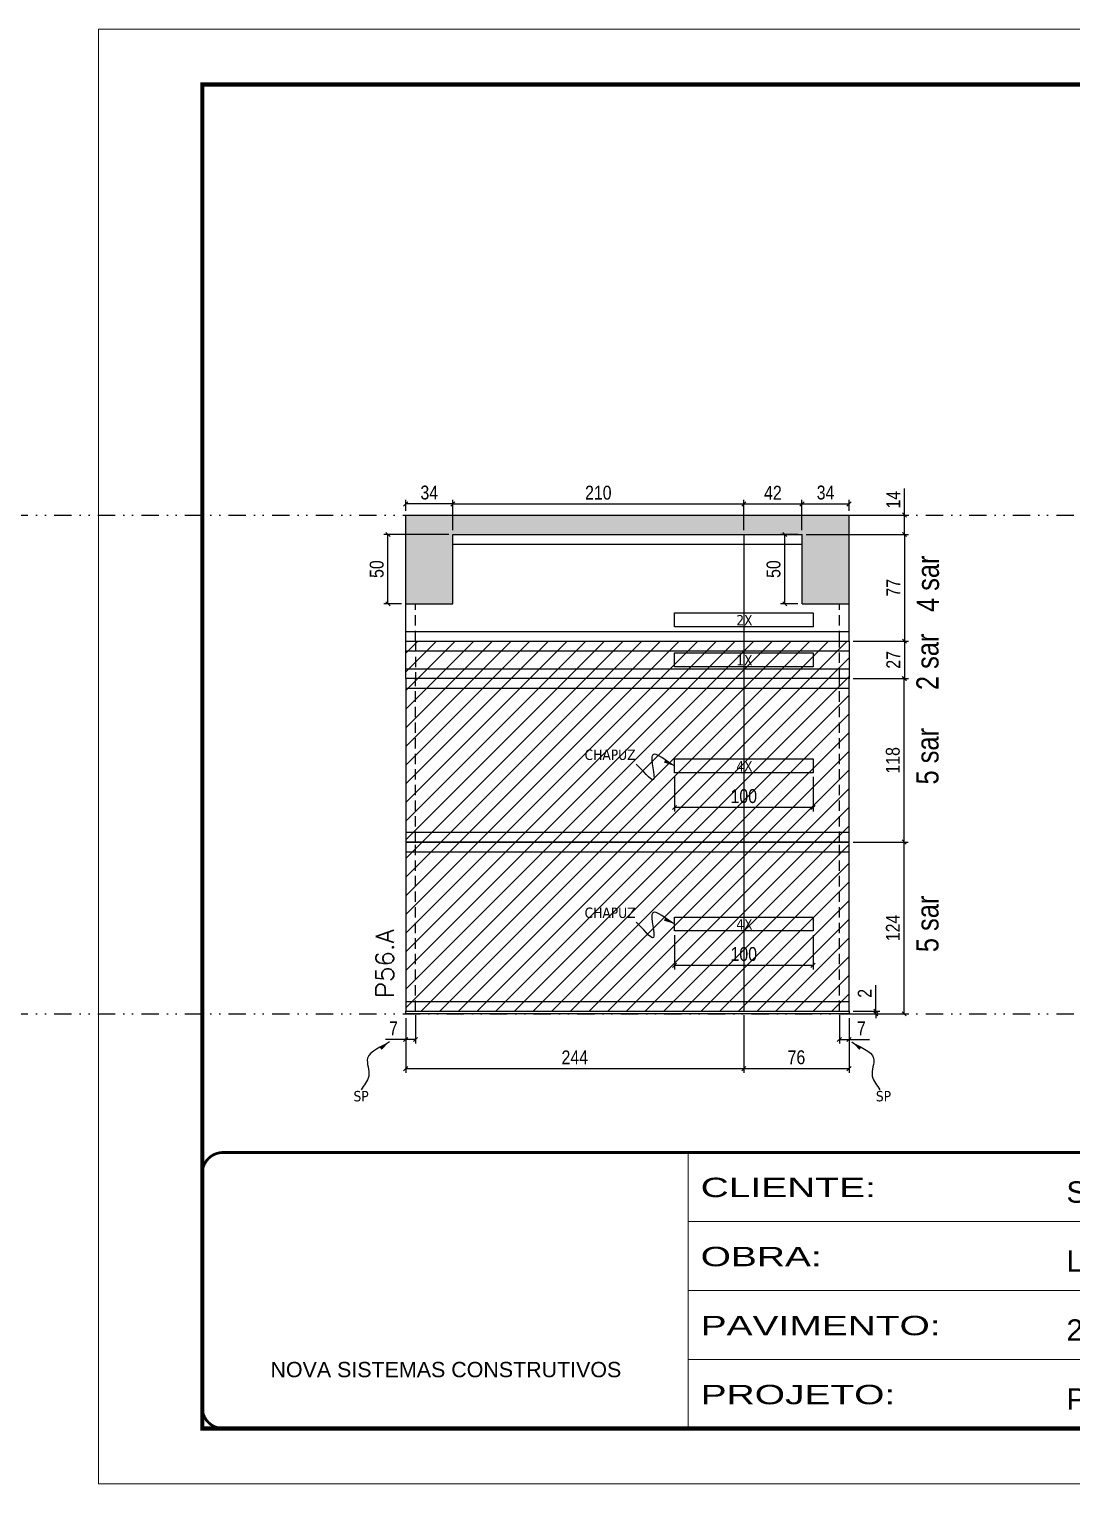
# Model space of a CAD drawing. Extents: x 13513 to 27878, y -21631 to 6985.
# Drawn here: x 17547 to 18300, y 4786 to 5836 of the extents above; entities that cross this region are included whole.
import ezdxf

# ---------------------------------------------------------------- set-up
doc = ezdxf.new("R2010")
doc.units = 0
for name, pattern in [('CONTINUO', [0]), ('DASHED', [0.75, 0.5, -0.25]), ('DIVIDE2', [0.625, 0.25, -0.125, 0, -0.125, 0, -0.125]), ('HIDDEN', [0.375, 0.25, -0.125])]:
    doc.linetypes.add(name, pattern=pattern)
for name, color, linetype in [('COTA', 241, 'Continuous'), ('NOMENCLATURA', 7, 'Continuous'), ('Nível', 160, 'Continuous'), ('Painéis', 200, 'Continuous'), ('Romaneio', 10, 'Continuous'), ('SARR_2.2x10', 60, 'Continuous'), ('SARR_2.2x7', 40, 'Continuous'), ('Sarrafo de Pressão', 42, 'HIDDEN'), ('texto', 7, 'Continuous')]:
    doc.layers.add(name, color=color, linetype=linetype)
for name, color, linetype, lineweight in [('Folhas', 255, 'Continuous', 9), ('Hachura', 251, 'Continuous', 9), ('SARRAFO DE PRESSAO', 251, 'DASHED', 9), ('Texto Seção', 7, 'Continuous', 15)]:
    doc.layers.add(name, color=color, linetype=linetype, lineweight=lineweight)
doc.styles.add('ARIAL', font='arial.ttf')
doc.styles.add('ARIAL_NARROW', font='ARIALN.TTF', dxfattribs={"height": 0.2})
doc.styles.add('COTA TECNICA', font='techl___.ttf', dxfattribs={"height": 10})
doc.styles.add('COTA TECNICA-50', font='techl___.ttf', dxfattribs={"height": 10})
doc.styles.add('REGUA-120', font='ROMANS.shx', dxfattribs={"height": 15})
doc.styles.get("Standard").update_dxf_attribs({"font": 'arial.ttf'})
doc.styles.add('Tecnologia', font='')
doc.styles.get('Tecnologia').set_extended_font_data('Forgotten Futurist')
doc.dimstyles.new('COTA PAINEL-50', dxfattribs={"dimtxt": 10, "dimasz": 3, "dimexe": 3, "dimexo": 3, "dimgap": 3, "dimtad": 1, "dimdec": 1, "dimzin": 12, "dimdsep": 46, "dimtxsty": 'COTA TECNICA-50', "dimblk1": 'OBLIQUE', "dimblk2": 'OBLIQUE', "dimsah": 1, "dimcen": 0.9, "dimclrd": 4, "dimclre": 4, "dimclrt": 240, "dimadec": 1, "dimazin": 3, "dimtfac": 1, "dimtdec": 1, "dimtmove": 0, "dimatfit": 3, "dimfxl": 1, "dimtolj": 1, "dimtzin": 12, "dimarcsym": 0})
doc.dimstyles.new('PAINEL', dxfattribs={"dimtxt": 10, "dimasz": 3, "dimexe": 3, "dimexo": 3, "dimgap": 3, "dimtad": 1, "dimdec": 1, "dimzin": 12, "dimdsep": 46, "dimtxsty": 'COTA TECNICA', "dimblk1": 'OBLIQUE', "dimblk2": 'OBLIQUE', "dimsah": 1, "dimcen": 0.9, "dimclrd": 4, "dimclre": 4, "dimclrt": 240, "dimadec": 1, "dimazin": 3, "dimtfac": 1, "dimtdec": 1, "dimtmove": 0, "dimatfit": 3, "dimfxl": 1, "dimtolj": 1, "dimtzin": 12, "dimarcsym": 0})
doc.dimstyles.get("Standard").update_dxf_attribs({"dimtxt": 0.18, "dimasz": 0.18, "dimexe": 0.18, "dimexo": 0.0625, "dimgap": 0.09, "dimtad": 0, "dimtih": 1, "dimtoh": 1, "dimdec": 4, "dimzin": 0, "dimdsep": 46, "dimtxsty": 'Standard', "dimcen": 0.09, "dimadec": 0, "dimazin": 0, "dimtfac": 1, "dimtdec": 4, "dimtofl": 0, "dimtmove": 0, "dimatfit": 3, "dimfxl": 1, "dimtolj": 1, "dimtzin": 0, "dimarcsym": 0})

# ---------------------------------------------------------------- blocks, each defined once
blk = doc.blocks.new('9999999999')
at = {"color": 30, "linetype": 'CONTINUO'}
for p, q in [((98564.6, 34230.2), (98564.6, 34429.4)), ((98564.6, 34379.6), (99584, 34379.6)), ((98564.6, 34329.8), (99488, 34329.8)), ((99584, 34329.8), (99488, 34329.8)), ((99488, 34329.8), (99488, 34230.2)), ((98564.6, 34280), (99488, 34280))]:
    blk.add_line(p, q, dxfattribs=at)
at = {"color": 30, "linetype": 'CONTINUO', "const_width": 2}
blk.add_lwpolyline([(99584, 34230.2), (99584, 34414.4, 0.414214), (99569, 34429.4), (98229, 34429.4, 0.414214), (98214, 34414.4), (98214, 34245.2, 0.414214), (98229, 34230.2), (99584, 34230.2)], format="xyb", dxfattribs=at)
at = {"layer": 'Folhas'}
blk.add_lwpolyline([(98139, 34190.2), (99624, 34190.2), (99624, 35240.2), (98139, 35240.2)], close=True, dxfattribs=at)
at = {"layer": 'Folhas', "color": 30, "const_width": 3}
blk.add_lwpolyline([(98214, 34230.2), (99584, 34230.2), (99584, 35200.2), (98214, 35200.2)], close=True, dxfattribs=at)
at = {"color": 7, "linetype": 'Continuous', "ltscale": 5, "style": 'ARIAL'}
for s, height, p in [('SKR', 15.48, (98837.7, 34393.1)), ('LEAF LOEFGREN', 15.483, (98837.7, 34343.3)), ('2° SUBSOLO INFERIOR', 15.483, (98837.7, 34293.5)), ('NOVA SISTEMAS CONSTRUTIVOS', 11.059, (98263.2, 34267.2)), ('PILARES', 15.48, (98837.7, 34243.7))]:
    blk.add_text(s, height=height, dxfattribs=at).set_placement(p)
at = {"layer": 'Folhas', "color": 7, "style": 'Tecnologia', "width": 1.5}
for s, p in [('CLIENTE:', (98573.7, 34397.2)), ('OBRA:', (98573.7, 34347.3)), ('PAVIMENTO:', (98573.7, 34297.5)), ('PROJETO:', (98573.7, 34247.7))]:
    blk.add_text(s, height=14, dxfattribs=at).set_placement(p)
blk = doc.blocks.new('_Oblique')
at = {"color": 0, "linetype": 'ByBlock', "lineweight": -2}
blk.add_line((-0.5, -0.5), (0.5, 0.5), dxfattribs=at)
blk = doc.blocks.new('*D59')
at = {"layer": 'COTA', "color": 4, "lineweight": -2, "transparency": 16777216}
for p, q in [((17825.8, 5124.4), (17825.8, 5103.9)), ((17818.8, 5122.4), (17818.8, 5103.9)), ((17818.8, 5106.9), (17804.1, 5106.9)), ((17825.8, 5106.9), (17818.8, 5106.9))]:
    blk.add_line(p, q, dxfattribs=at)
at = {"layer": 'Defpoints', "color": 0, "transparency": 16777216}
for p in [(17818.8, 5125.4), (17825.8, 5127.4), (17818.8, 5106.9)]:
    blk.add_point(p, dxfattribs=at)
at = {"layer": 'COTA', "color": 4, "lineweight": -2, "transparency": 16777216, "xscale": 3, "yscale": 3, "zscale": 3, "rotation": 180}
blk.add_blockref('_Oblique', (17818.8, 5106.9), dxfattribs=at)
at = {"layer": 'COTA', "color": 4, "lineweight": -2, "transparency": 16777216, "xscale": 3, "yscale": 3, "zscale": 3}
blk.add_blockref('_Oblique', (17825.8, 5106.9), dxfattribs=at)
at = {"layer": 'COTA', "color": 240, "transparency": 16777216, "insert": (17810, 5115), "char_height": 10, "attachment_point": 5, "style": 'COTA TECNICA-50'}
blk.add_mtext('\\A1;7', dxfattribs=at)
blk = doc.blocks.new('*D60')
at = {"layer": 'COTA', "color": 4, "lineweight": -2, "transparency": 16777216}
for p, q in [((18131.8, 5124.4), (18131.8, 5103.9)), ((18138.8, 5122.4), (18138.8, 5103.9)), ((18131.8, 5106.9), (18138.8, 5106.9)), ((18138.8, 5106.9), (18153.6, 5106.9))]:
    blk.add_line(p, q, dxfattribs=at)
at = {"layer": 'Defpoints', "color": 0, "transparency": 16777216}
for p in [(18131.8, 5127.4), (18138.8, 5125.4), (18138.8, 5106.9)]:
    blk.add_point(p, dxfattribs=at)
at = {"layer": 'COTA', "color": 4, "lineweight": -2, "transparency": 16777216, "xscale": 3, "yscale": 3, "zscale": 3, "rotation": 180}
blk.add_blockref('_Oblique', (18131.8, 5106.9), dxfattribs=at)
at = {"layer": 'COTA', "color": 4, "lineweight": -2, "transparency": 16777216, "xscale": 3, "yscale": 3, "zscale": 3}
blk.add_blockref('_Oblique', (18138.8, 5106.9), dxfattribs=at)
at = {"layer": 'COTA', "color": 240, "transparency": 16777216, "insert": (18147.7, 5115), "char_height": 10, "attachment_point": 5, "style": 'COTA TECNICA-50'}
blk.add_mtext('\\A1;7', dxfattribs=at)
blk = doc.blocks.new('*D61')
at = {"layer": 'Defpoints', "color": 0, "linetype": 'ByBlock', "transparency": 16777216}
for p in [(18138.8, 5249.4), (18178.5, 5249.4), (18138.8, 5125.4)]:
    blk.add_point(p, dxfattribs=at)
at = {"layer": 'Romaneio', "color": 4, "linetype": 'ByBlock', "lineweight": -2, "transparency": 16777216}
for p, q in [((18141.8, 5249.4), (18181.5, 5249.4)), ((18178.5, 5125.4), (18178.5, 5249.4)), ((18141.8, 5125.4), (18181.5, 5125.4))]:
    blk.add_line(p, q, dxfattribs=at)
at = {"layer": 'Romaneio', "color": 4, "linetype": 'ByBlock', "lineweight": -2, "transparency": 16777216, "xscale": 3, "yscale": 3, "zscale": 3}
for p, rotation in [((18178.5, 5249.4), 90), ((18178.5, 5125.4), 270)]:
    blk.add_blockref('_Oblique', p, dxfattribs=dict(at, rotation=rotation))
at = {"layer": 'Romaneio', "color": 240, "linetype": 'ByBlock', "transparency": 16777216, "insert": (18170.4, 5187.4), "char_height": 10, "attachment_point": 5, "rotation": 90, "style": 'COTA TECNICA'}
blk.add_mtext('\\A1;124', dxfattribs=at)
blk = doc.blocks.new('*D62')
at = {"layer": 'Defpoints', "color": 0, "linetype": 'ByBlock', "transparency": 16777216}
for p in [(18138.8, 5249.4), (18178.5, 5249.4), (18138.8, 5125.4)]:
    blk.add_point(p, dxfattribs=at)
at = {"layer": 'Romaneio', "color": 4, "linetype": 'ByBlock', "lineweight": -2, "transparency": 16777216}
for p, q in [((18141.8, 5249.4), (18181.5, 5249.4)), ((18178.5, 5125.4), (18178.5, 5249.4)), ((18141.8, 5125.4), (18181.5, 5125.4))]:
    blk.add_line(p, q, dxfattribs=at)
at = {"layer": 'Romaneio', "color": 4, "linetype": 'ByBlock', "lineweight": -2, "transparency": 16777216, "xscale": 3, "yscale": 3, "zscale": 3}
for p, rotation in [((18178.5, 5249.4), 90), ((18178.5, 5125.4), 270)]:
    blk.add_blockref('_Oblique', p, dxfattribs=dict(at, rotation=rotation))
at = {"layer": 'Romaneio', "color": 240, "linetype": 'ByBlock', "transparency": 16777216, "insert": (18170.4, 5187.4), "char_height": 10, "attachment_point": 5, "rotation": 90, "style": 'COTA TECNICA'}
blk.add_mtext('\\A1;124', dxfattribs=at)
blk = doc.blocks.new('*D63')
at = {"layer": 'COTA', "color": 4, "lineweight": -2, "transparency": 16777216}
for p, q in [((18141.8, 5367.4), (18181.5, 5367.4)), ((18178.5, 5249.4), (18178.5, 5367.4)), ((18141.8, 5249.4), (18181.5, 5249.4))]:
    blk.add_line(p, q, dxfattribs=at)
at = {"layer": 'Defpoints', "color": 0, "transparency": 16777216}
for p in [(18138.8, 5367.4), (18178.5, 5367.4), (18138.8, 5249.4)]:
    blk.add_point(p, dxfattribs=at)
at = {"layer": 'COTA', "color": 4, "lineweight": -2, "transparency": 16777216, "xscale": 3, "yscale": 3, "zscale": 3}
for p, rotation in [((18178.5, 5367.4), 90), ((18178.5, 5249.4), 270)]:
    blk.add_blockref('_Oblique', p, dxfattribs=dict(at, rotation=rotation))
at = {"layer": 'COTA', "color": 240, "transparency": 16777216, "insert": (18170.4, 5308.4), "char_height": 10, "attachment_point": 5, "rotation": 90, "style": 'COTA TECNICA-50'}
blk.add_mtext('\\A1;118', dxfattribs=at)
blk = doc.blocks.new('*D64')
at = {"layer": 'COTA', "color": 4, "lineweight": -2, "transparency": 16777216}
for p, q in [((18158.1, 5127.4), (18158.1, 5146.2)), ((18141.8, 5127.4), (18161.1, 5127.4)), ((18141.8, 5125.4), (18161.1, 5125.4)), ((18158.1, 5125.4), (18158.1, 5127.4)), ((18158.1, 5125.4), (18158.1, 5122.4))]:
    blk.add_line(p, q, dxfattribs=at)
at = {"layer": 'Defpoints', "color": 0, "transparency": 16777216}
for p in [(18138.8, 5127.4), (18138.8, 5125.4), (18158.1, 5125.4)]:
    blk.add_point(p, dxfattribs=at)
at = {"layer": 'COTA', "color": 4, "lineweight": -2, "transparency": 16777216, "xscale": 3, "yscale": 3, "zscale": 3}
for p, rotation in [((18158.1, 5127.4), 270), ((18158.1, 5125.4), 90)]:
    blk.add_blockref('_Oblique', p, dxfattribs=dict(at, rotation=rotation))
at = {"layer": 'COTA', "color": 240, "transparency": 16777216, "insert": (18150.1, 5140.2), "char_height": 10, "attachment_point": 5, "rotation": 90, "style": 'COTA TECNICA-50'}
blk.add_mtext('\\A1;2', dxfattribs=at)
blk = doc.blocks.new('*D65')
at = {"layer": 'COTA', "color": 4, "lineweight": -2, "transparency": 16777216}
for p, q in [((18062.8, 5124.4), (18062.8, 5082.9)), ((17818.8, 5122.4), (17818.8, 5082.9)), ((17818.8, 5085.9), (18062.8, 5085.9))]:
    blk.add_line(p, q, dxfattribs=at)
at = {"layer": 'Defpoints', "color": 0, "transparency": 16777216}
for p in [(17818.8, 5125.4), (18062.8, 5127.4), (18062.8, 5085.9)]:
    blk.add_point(p, dxfattribs=at)
at = {"layer": 'COTA', "color": 4, "lineweight": -2, "transparency": 16777216, "xscale": 3, "yscale": 3, "zscale": 3, "rotation": 180}
blk.add_blockref('_Oblique', (17818.8, 5085.9), dxfattribs=at)
at = {"layer": 'COTA', "color": 4, "lineweight": -2, "transparency": 16777216, "xscale": 3, "yscale": 3, "zscale": 3}
blk.add_blockref('_Oblique', (18062.8, 5085.9), dxfattribs=at)
at = {"layer": 'COTA', "color": 240, "transparency": 16777216, "insert": (17940.8, 5094), "char_height": 10, "attachment_point": 5, "style": 'COTA TECNICA-50'}
blk.add_mtext('\\A1;244', dxfattribs=at)
blk = doc.blocks.new('*D66')
at = {"layer": 'COTA', "color": 4, "lineweight": -2, "transparency": 16777216}
for p, q in [((18062.8, 5124.4), (18062.8, 5082.9)), ((18138.8, 5122.4), (18138.8, 5082.9)), ((18062.8, 5085.9), (18138.8, 5085.9))]:
    blk.add_line(p, q, dxfattribs=at)
at = {"layer": 'Defpoints', "color": 0, "transparency": 16777216}
for p in [(18062.8, 5127.4), (18138.8, 5125.4), (18138.8, 5085.9)]:
    blk.add_point(p, dxfattribs=at)
at = {"layer": 'COTA', "color": 4, "lineweight": -2, "transparency": 16777216, "xscale": 3, "yscale": 3, "zscale": 3, "rotation": 180}
blk.add_blockref('_Oblique', (18062.8, 5085.9), dxfattribs=at)
at = {"layer": 'COTA', "color": 4, "lineweight": -2, "transparency": 16777216, "xscale": 3, "yscale": 3, "zscale": 3}
blk.add_blockref('_Oblique', (18138.8, 5085.9), dxfattribs=at)
at = {"layer": 'COTA', "color": 240, "transparency": 16777216, "insert": (18100.8, 5094), "char_height": 10, "attachment_point": 5, "style": 'COTA TECNICA-50'}
blk.add_mtext('\\A1;76', dxfattribs=at)
blk = doc.blocks.new('*D67')
at = {"layer": 'COTA', "color": 4, "linetype": 'ByBlock', "lineweight": -2, "transparency": 16777216}
for p, q in [((18012.8, 5182.3), (18012.8, 5157.4)), ((18112.8, 5182.3), (18112.8, 5157.4)), ((18112.8, 5160.4), (18012.8, 5160.4))]:
    blk.add_line(p, q, dxfattribs=at)
at = {"layer": 'Defpoints', "color": 0, "linetype": 'ByBlock', "transparency": 16777216}
for p in [(18012.8, 5185.3), (18112.8, 5185.3), (18012.8, 5160.4)]:
    blk.add_point(p, dxfattribs=at)
at = {"layer": 'COTA', "color": 4, "linetype": 'ByBlock', "lineweight": -2, "transparency": 16777216, "xscale": 3, "yscale": 3, "zscale": 3, "rotation": 180}
blk.add_blockref('_Oblique', (18012.8, 5160.4), dxfattribs=at)
at = {"layer": 'COTA', "color": 4, "linetype": 'ByBlock', "lineweight": -2, "transparency": 16777216, "xscale": 3, "yscale": 3, "zscale": 3}
blk.add_blockref('_Oblique', (18112.8, 5160.4), dxfattribs=at)
at = {"layer": 'COTA', "color": 240, "linetype": 'ByBlock', "transparency": 16777216, "insert": (18062.8, 5168.5), "char_height": 10, "attachment_point": 5, "style": 'COTA TECNICA'}
blk.add_mtext('\\A1;100', dxfattribs=at)
blk = doc.blocks.new('*D68')
at = {"layer": 'COTA', "color": 4, "linetype": 'ByBlock', "lineweight": -2, "transparency": 16777216}
for p, q in [((18012.8, 5296.4), (18012.8, 5271.4)), ((18112.8, 5296.4), (18112.8, 5271.4)), ((18112.8, 5274.4), (18012.8, 5274.4))]:
    blk.add_line(p, q, dxfattribs=at)
at = {"layer": 'Defpoints', "color": 0, "linetype": 'ByBlock', "transparency": 16777216}
for p in [(18012.8, 5299.4), (18112.8, 5299.4), (18012.8, 5274.4)]:
    blk.add_point(p, dxfattribs=at)
at = {"layer": 'COTA', "color": 4, "linetype": 'ByBlock', "lineweight": -2, "transparency": 16777216, "xscale": 3, "yscale": 3, "zscale": 3, "rotation": 180}
blk.add_blockref('_Oblique', (18012.8, 5274.4), dxfattribs=at)
at = {"layer": 'COTA', "color": 4, "linetype": 'ByBlock', "lineweight": -2, "transparency": 16777216, "xscale": 3, "yscale": 3, "zscale": 3}
blk.add_blockref('_Oblique', (18112.8, 5274.4), dxfattribs=at)
at = {"layer": 'COTA', "color": 240, "linetype": 'ByBlock', "transparency": 16777216, "insert": (18062.8, 5282.5), "char_height": 10, "attachment_point": 5, "style": 'COTA TECNICA'}
blk.add_mtext('\\A1;100', dxfattribs=at)
blk = doc.blocks.new('*D69')
at = {"layer": 'COTA', "color": 4, "lineweight": -2, "transparency": 16777216}
for p, q in [((18141.8, 5394.4), (18181.8, 5394.4)), ((18178.8, 5394.4), (18178.8, 5367.4)), ((18141.8, 5367.4), (18181.8, 5367.4))]:
    blk.add_line(p, q, dxfattribs=at)
at = {"layer": 'Defpoints', "color": 0, "transparency": 16777216}
for p in [(18138.8, 5394.4), (18138.8, 5367.4), (18178.8, 5367.4)]:
    blk.add_point(p, dxfattribs=at)
at = {"layer": 'COTA', "color": 4, "lineweight": -2, "transparency": 16777216, "xscale": 3, "yscale": 3, "zscale": 3}
for p, rotation in [((18178.8, 5394.4), 90), ((18178.8, 5367.4), 270)]:
    blk.add_blockref('_Oblique', p, dxfattribs=dict(at, rotation=rotation))
at = {"layer": 'COTA', "color": 240, "transparency": 16777216, "insert": (18170.7, 5380.9), "char_height": 10, "attachment_point": 5, "rotation": 90, "style": 'COTA TECNICA'}
blk.add_mtext('\\A1;27', dxfattribs=at)
blk = doc.blocks.new('*D1029')
at = {"layer": 'COTA', "color": 4, "lineweight": -2, "transparency": 16777216}
for p, q in [((18107.8, 5471.4), (18181.8, 5471.4)), ((18178.8, 5471.4), (18178.8, 5394.4)), ((18141.8, 5394.4), (18181.8, 5394.4))]:
    blk.add_line(p, q, dxfattribs=at)
at = {"layer": 'Defpoints', "color": 0, "transparency": 16777216}
for p in [(18104.8, 5471.4), (18138.8, 5394.4), (18178.8, 5394.4)]:
    blk.add_point(p, dxfattribs=at)
at = {"layer": 'COTA', "color": 4, "lineweight": -2, "transparency": 16777216, "xscale": 3, "yscale": 3, "zscale": 3}
for p, rotation in [((18178.8, 5471.4), 90), ((18178.8, 5394.4), 270)]:
    blk.add_blockref('_Oblique', p, dxfattribs=dict(at, rotation=rotation))
at = {"layer": 'COTA', "color": 240, "transparency": 16777216, "insert": (18170.7, 5432.9), "char_height": 10, "attachment_point": 5, "rotation": 90, "style": 'COTA TECNICA'}
blk.add_mtext('\\A1;77', dxfattribs=at)
blk = doc.blocks.new('*D1030')
at = {"layer": 'COTA', "color": 4, "lineweight": -2, "transparency": 16777216}
for p, q in [((18178.8, 5485.4), (18178.8, 5504.6)), ((18141.8, 5485.4), (18181.8, 5485.4)), ((18178.8, 5471.4), (18178.8, 5485.4)), ((18107.8, 5471.4), (18181.8, 5471.4))]:
    blk.add_line(p, q, dxfattribs=at)
at = {"layer": 'Defpoints', "color": 0, "transparency": 16777216}
for p in [(18138.8, 5485.4), (18178.8, 5485.4), (18104.8, 5471.4)]:
    blk.add_point(p, dxfattribs=at)
at = {"layer": 'COTA', "color": 4, "lineweight": -2, "transparency": 16777216, "xscale": 3, "yscale": 3, "zscale": 3}
for p, rotation in [((18178.8, 5485.4), 90), ((18178.8, 5471.4), 270)]:
    blk.add_blockref('_Oblique', p, dxfattribs=dict(at, rotation=rotation))
at = {"layer": 'COTA', "color": 240, "transparency": 16777216, "insert": (18170.7, 5496.5), "char_height": 10, "attachment_point": 5, "rotation": 90, "style": 'COTA TECNICA'}
blk.add_mtext('\\A1;14', dxfattribs=at)
blk = doc.blocks.new('*D1031')
at = {"layer": 'COTA', "color": 4, "lineweight": -2, "transparency": 16777216}
for p, q in [((17818.8, 5488.4), (17818.8, 5496.4)), ((17852.8, 5493.4), (17818.8, 5493.4)), ((17852.8, 5474.4), (17852.8, 5496.4))]:
    blk.add_line(p, q, dxfattribs=at)
at = {"layer": 'Defpoints', "color": 0, "transparency": 16777216}
for p in [(17818.8, 5493.4), (17818.8, 5485.4), (17852.8, 5471.4)]:
    blk.add_point(p, dxfattribs=at)
at = {"layer": 'COTA', "color": 4, "lineweight": -2, "transparency": 16777216, "xscale": 3, "yscale": 3, "zscale": 3, "rotation": 180}
blk.add_blockref('_Oblique', (17818.8, 5493.4), dxfattribs=at)
at = {"layer": 'COTA', "color": 4, "lineweight": -2, "transparency": 16777216, "xscale": 3, "yscale": 3, "zscale": 3}
blk.add_blockref('_Oblique', (17852.8, 5493.4), dxfattribs=at)
at = {"layer": 'COTA', "color": 240, "transparency": 16777216, "insert": (17835.8, 5501.6), "char_height": 10, "attachment_point": 5, "style": 'COTA TECNICA'}
blk.add_mtext('\\A1;34', dxfattribs=at)
blk = doc.blocks.new('*D1032')
at = {"layer": 'COTA', "color": 4, "lineweight": -2, "transparency": 16777216}
for p, q in [((17852.8, 5474.4), (17852.8, 5496.4)), ((17852.8, 5493.4), (18062.8, 5493.4)), ((18062.8, 5474.4), (18062.8, 5496.4))]:
    blk.add_line(p, q, dxfattribs=at)
at = {"layer": 'Defpoints', "color": 0, "transparency": 16777216}
for p in [(18062.8, 5493.4), (17852.8, 5471.4), (18062.8, 5471.4)]:
    blk.add_point(p, dxfattribs=at)
at = {"layer": 'COTA', "color": 4, "lineweight": -2, "transparency": 16777216, "xscale": 3, "yscale": 3, "zscale": 3, "rotation": 180}
blk.add_blockref('_Oblique', (17852.8, 5493.4), dxfattribs=at)
at = {"layer": 'COTA', "color": 4, "lineweight": -2, "transparency": 16777216, "xscale": 3, "yscale": 3, "zscale": 3}
blk.add_blockref('_Oblique', (18062.8, 5493.4), dxfattribs=at)
at = {"layer": 'COTA', "color": 240, "transparency": 16777216, "insert": (17957.8, 5501.5), "char_height": 10, "attachment_point": 5, "style": 'COTA TECNICA'}
blk.add_mtext('\\A1;210', dxfattribs=at)
blk = doc.blocks.new('*D1033')
at = {"layer": 'COTA', "color": 4, "lineweight": -2, "transparency": 16777216}
for p, q in [((18062.8, 5474.4), (18062.8, 5496.4)), ((18062.8, 5493.4), (18104.8, 5493.4)), ((18104.8, 5474.4), (18104.8, 5496.4))]:
    blk.add_line(p, q, dxfattribs=at)
at = {"layer": 'Defpoints', "color": 0, "transparency": 16777216}
for p in [(18104.8, 5493.4), (18062.8, 5471.4), (18104.8, 5471.4)]:
    blk.add_point(p, dxfattribs=at)
at = {"layer": 'COTA', "color": 4, "lineweight": -2, "transparency": 16777216, "xscale": 3, "yscale": 3, "zscale": 3, "rotation": 180}
blk.add_blockref('_Oblique', (18062.8, 5493.4), dxfattribs=at)
at = {"layer": 'COTA', "color": 4, "lineweight": -2, "transparency": 16777216, "xscale": 3, "yscale": 3, "zscale": 3}
blk.add_blockref('_Oblique', (18104.8, 5493.4), dxfattribs=at)
at = {"layer": 'COTA', "color": 240, "transparency": 16777216, "insert": (18083.8, 5501.5), "char_height": 10, "attachment_point": 5, "style": 'COTA TECNICA'}
blk.add_mtext('\\A1;42', dxfattribs=at)
blk = doc.blocks.new('*D1034')
at = {"layer": 'COTA', "color": 4, "lineweight": -2, "transparency": 16777216}
for p, q in [((18104.8, 5474.4), (18104.8, 5496.4)), ((18104.8, 5493.4), (18138.8, 5493.4)), ((18138.8, 5488.4), (18138.8, 5496.4))]:
    blk.add_line(p, q, dxfattribs=at)
at = {"layer": 'Defpoints', "color": 0, "transparency": 16777216}
for p in [(18138.8, 5493.4), (18138.8, 5485.4), (18104.8, 5471.4)]:
    blk.add_point(p, dxfattribs=at)
at = {"layer": 'COTA', "color": 4, "lineweight": -2, "transparency": 16777216, "xscale": 3, "yscale": 3, "zscale": 3, "rotation": 180}
blk.add_blockref('_Oblique', (18104.8, 5493.4), dxfattribs=at)
at = {"layer": 'COTA', "color": 4, "lineweight": -2, "transparency": 16777216, "xscale": 3, "yscale": 3, "zscale": 3}
blk.add_blockref('_Oblique', (18138.8, 5493.4), dxfattribs=at)
at = {"layer": 'COTA', "color": 240, "transparency": 16777216, "insert": (18121.8, 5501.6), "char_height": 10, "attachment_point": 5, "style": 'COTA TECNICA'}
blk.add_mtext('\\A1;34', dxfattribs=at)
blk = doc.blocks.new('*D1035')
at = {"layer": 'COTA', "color": 4, "lineweight": -2, "transparency": 16777216}
for p, q in [((17849.8, 5471.4), (17803, 5471.4)), ((17806, 5421.4), (17806, 5471.4)), ((17815.8, 5421.4), (17803, 5421.4))]:
    blk.add_line(p, q, dxfattribs=at)
at = {"layer": 'Defpoints', "color": 0, "transparency": 16777216}
for p in [(17806, 5471.4), (17852.8, 5471.4), (17818.8, 5421.4)]:
    blk.add_point(p, dxfattribs=at)
at = {"layer": 'COTA', "color": 4, "lineweight": -2, "transparency": 16777216, "xscale": 3, "yscale": 3, "zscale": 3}
for p, rotation in [((17806, 5471.4), 90), ((17806, 5421.4), 270)]:
    blk.add_blockref('_Oblique', p, dxfattribs=dict(at, rotation=rotation))
at = {"layer": 'COTA', "color": 240, "transparency": 16777216, "insert": (17797.9, 5446.4), "char_height": 10, "attachment_point": 5, "rotation": 90, "style": 'COTA TECNICA'}
blk.add_mtext('\\A1;50', dxfattribs=at)
blk = doc.blocks.new('*D1036')
at = {"layer": 'COTA', "color": 4, "lineweight": -2, "transparency": 16777216}
for p, q in [((18101.8, 5471.4), (18089.4, 5471.4)), ((18092.4, 5421.4), (18092.4, 5471.4)), ((18101.8, 5421.4), (18089.4, 5421.4))]:
    blk.add_line(p, q, dxfattribs=at)
at = {"layer": 'Defpoints', "color": 0, "transparency": 16777216}
for p in [(18092.4, 5471.4), (18104.8, 5471.4), (18104.8, 5421.4)]:
    blk.add_point(p, dxfattribs=at)
at = {"layer": 'COTA', "color": 4, "lineweight": -2, "transparency": 16777216, "xscale": 3, "yscale": 3, "zscale": 3}
for p, rotation in [((18092.4, 5471.4), 90), ((18092.4, 5421.4), 270)]:
    blk.add_blockref('_Oblique', p, dxfattribs=dict(at, rotation=rotation))
at = {"layer": 'COTA', "color": 240, "transparency": 16777216, "insert": (18084.3, 5446.4), "char_height": 10, "attachment_point": 5, "rotation": 90, "style": 'COTA TECNICA'}
blk.add_mtext('\\A1;50', dxfattribs=at)

msp = doc.modelspace()

# ---------------------------------------------------------------- hatches: boundary and pattern name
at = {"layer": 'COTA'}
h = msp.add_hatch(dxfattribs=at)
h.set_pattern_fill('AR-CONC', color=256, scale=0.03)
h.paths.add_polyline_path([(18104.84, 5421.44), (18138.84, 5421.44), (18138.84, 5485.44), (17818.84, 5485.44), (17818.84, 5421.44), (17852.84, 5421.44), (17852.84, 5471.44), (18104.84, 5471.44)])
at = {"layer": 'Hachura', "linetype": 'ByBlock'}
h = msp.add_hatch(dxfattribs=at)
h.set_pattern_fill('ANSI31', color=256, scale=3)
h.paths.add_polyline_path([(18062.84, 5367.44), (18062.84, 5394.44), (17818.84, 5394.44), (17818.84, 5367.44)])
h.paths.add_polyline_path([(18138.84, 5367.44), (18138.84, 5394.44), (18062.84, 5394.44), (18062.84, 5367.44)])
h.paths.add_polyline_path([(18062.84, 5249.44), (18138.84, 5249.44), (18138.84, 5367.44), (18062.84, 5367.44)])
h.paths.add_polyline_path([(17818.84, 5367.44), (17818.84, 5249.44), (18062.84, 5249.44), (18062.84, 5367.44)])
h.paths.add_polyline_path([(17818.84, 5249.44), (17818.84, 5127.44), (18062.84, 5127.44), (18062.84, 5249.44)])
h.paths.add_polyline_path([(18062.84, 5127.44), (18138.84, 5127.44), (18138.84, 5249.44), (18062.84, 5249.44)])

# ---------------------------------------------------------------- linework, layer by layer
at = {"layer": 'COTA', "linetype": 'ByBlock'}
msp.add_line((17818.84, 5485.44), (18138.84, 5485.44), dxfattribs=at)
at = {"layer": 'COTA'}
for p, q in [((17818.84, 5421.44), (17818.84, 5485.44)), ((18138.84, 5421.44), (18138.84, 5485.44))]:
    msp.add_line(p, q, dxfattribs=at)
at = {"layer": 'Nível', "color": 4, "linetype": 'DIVIDE2', "ltscale": 50}
for p, q in [((16086.97, 5485.44), (21531.15, 5485.44)), ((16086.97, 5125.44), (21531.15, 5125.44))]:
    msp.add_line(p, q, dxfattribs=at)
at = {"layer": 'Painéis'}
for p, q in [((17852.84, 5471.44), (18104.84, 5471.44)), ((17852.84, 5421.44), (17852.84, 5471.44)), ((18062.84, 5471.44), (18062.84, 5127.44)), ((18104.84, 5421.44), (18104.84, 5471.44)), ((17818.84, 5394.44), (17818.84, 5421.44)), ((17818.84, 5421.44), (17852.84, 5421.44)), ((18104.84, 5421.44), (18138.84, 5421.44)), ((18138.84, 5394.44), (18138.84, 5421.44)), ((18138.84, 5394.44), (18138.84, 5421.44))]:
    msp.add_line(p, q, dxfattribs=at)
for points in [[(17818.84, 5394.44), (18138.84, 5394.44), (18138.84, 5367.44), (17818.84, 5367.44)], [(18138.84, 5367.44), (17818.84, 5367.44), (17818.84, 5249.44), (18138.84, 5249.44)], [(18138.84, 5249.44), (17818.84, 5249.44), (17818.84, 5127.44), (18138.84, 5127.44)], [(18138.84, 5125.44), (17818.84, 5125.44), (17818.84, 5127.44), (18138.84, 5127.44)]]:
    msp.add_lwpolyline(points, close=True, dxfattribs=at)
at = {"layer": 'SARR_2.2x10'}
for points in [[(18012.84, 5414.79), (18112.84, 5414.79), (18112.84, 5404.79), (18012.84, 5404.79)], [(18012.84, 5385.94), (18112.84, 5385.94), (18112.84, 5375.94), (18012.84, 5375.94)], [(18012.84, 5309.36), (18112.84, 5309.36), (18112.84, 5299.36), (18012.84, 5299.36)], [(18012.84, 5195.28), (18112.84, 5195.28), (18112.84, 5185.28), (18012.84, 5185.28)]]:
    msp.add_lwpolyline(points, close=True, dxfattribs=at)
at = {"layer": 'SARR_2.2x7'}
for p, q in [((17852.84, 5464.44), (18063.16, 5464.44)), ((18063.16, 5464.44), (18104.84, 5464.44)), ((17818.84, 5401.44), (18062.84, 5401.44)), ((18062.84, 5401.44), (18138.84, 5401.44)), ((17818.84, 5387.44), (18062.84, 5387.44)), ((18062.84, 5387.44), (18138.84, 5387.44)), ((17818.84, 5374.44), (18062.84, 5374.44)), ((18062.84, 5374.44), (18138.84, 5374.44)), ((17818.84, 5360.44), (18062.84, 5360.44)), ((18062.84, 5360.44), (18138.84, 5360.44)), ((17818.84, 5256.44), (18062.84, 5256.44)), ((18062.84, 5256.44), (18138.84, 5256.44)), ((17818.84, 5242.44), (18062.84, 5242.44)), ((18062.84, 5242.44), (18138.84, 5242.44)), ((17818.84, 5134.44), (18062.84, 5134.44)), ((18062.84, 5134.44), (18138.84, 5134.44))]:
    msp.add_line(p, q, dxfattribs=at)
at = {"layer": 'Sarrafo de Pressão', "ltscale": 30}
for p, q in [((17825.84, 5394.44), (17825.84, 5421.44)), ((18131.84, 5394.44), (18131.84, 5421.44)), ((17825.84, 5394.44), (17825.84, 5367.44)), ((18131.84, 5367.44), (18131.84, 5394.44)), ((17825.84, 5249.44), (17825.84, 5367.44)), ((18131.84, 5249.44), (18131.84, 5367.44)), ((17825.84, 5127.44), (17825.84, 5249.44)), ((18131.84, 5127.44), (18131.84, 5249.44))]:
    msp.add_line(p, q, dxfattribs=at)

# ---------------------------------------------------------------- block references
at = {"layer": 'SARRAFO DE PRESSAO', "color": 6, "linetype": 'ByBlock'}
msp.add_blockref('9999999999', (-80542.01, -29404.05), dxfattribs=at)

# ---------------------------------------------------------------- texts
at = {"layer": 'NOMENCLATURA', "style": 'ARIAL_NARROW'}
for s, p in [('4 sar', (18203.68, 5415.46)), ('2 sar', (18203.36, 5359.09)), ('5 sar', (18203.36, 5290.95)), ('5 sar', (18203.36, 5169.95))]:
    msp.add_text(s, height=16, rotation=90, dxfattribs=at).set_placement(p)
at = {"layer": 'texto', "color": 0, "char_height": 7.5, "attachment_point": 5}
for s, insert in [('{\\fTahoma|b0|i0|c0|p34;\\C4;2X}', (18063.23, 5409.5)), ('{\\fTahoma|b0|i0|c0|p34;\\C4;1X}', (18063.23, 5380.65)), ('{\\fTahoma|b0|i0|c0|p34;\\C4;CHAPUZ}', (17966.29, 5312.37)), ('{\\fTahoma|b0|i0|c0|p34;\\C4;4X}', (18063.23, 5304.07)), ('{\\fTahoma|b0|i0|c0|p34;\\C4;CHAPUZ}', (17966.29, 5198.29)), ('{\\fTahoma|b0|i0|c0|p34;\\C4;4X}', (18063.23, 5189.99)), ('{\\fTahoma|b0|i0|c0|p34;\\C4;SP}', (17786.59, 5065.94)), ('{\\fTahoma|b0|i0|c0|p34;\\C4;SP}', (18163.62, 5065.94))]:
    msp.add_mtext(s, dxfattribs=dict(at, insert=insert))
at = {"layer": 'Texto Seção', "insert": (17810.22, 5136.69), "char_height": 13, "width": 285.3299, "attachment_point": 7, "rotation": 90, "style": 'REGUA-120'}
msp.add_mtext('P56.A', dxfattribs=at)

# ---------------------------------------------------------------- dimensions: what is measured, and where the dimension line sits
at = {"layer": 'COTA'}
for base, p1, p2, dimstyle, picture, middle in [((17818.84, 5493.39), (17852.84, 5471.44), (17818.84, 5485.44), 'PAINEL', '*D1031', (17835.84, 5501.61)), ((18062.84, 5493.39), (17852.84, 5471.44), (18062.84, 5471.44), 'PAINEL', '*D1032', (17957.84, 5501.5)), ((18062.84, 5085.88), (17818.84, 5125.44), (18062.84, 5127.44), 'COTA PAINEL-50', '*D65', (17940.84, 5093.95)), ((18138.84, 5085.88), (18062.84, 5127.44), (18138.84, 5125.44), 'COTA PAINEL-50', '*D66', (18100.84, 5093.98)), ((18138.84, 5106.93), (18131.84, 5127.44), (18138.84, 5125.44), 'COTA PAINEL-50', '*D60', (18147.71, 5115))]:
    dim = msp.add_linear_dim(base=base, p1=p1, p2=p2, dimstyle=dimstyle, dxfattribs=at)
    dim.commit()
    dim.dimension.update_dxf_attribs({"geometry": picture, "text_midpoint": middle})
for base, p1, p2, picture, middle in [((18104.84, 5493.39), (18062.84, 5471.44), (18104.84, 5471.44), '*D1033', (18083.84, 5501.47)), ((18138.84, 5493.39), (18104.84, 5471.44), (18138.84, 5485.44), '*D1034', (18121.84, 5501.61))]:
    dim = msp.add_linear_dim(base=base, p1=p1, p2=p2, dimstyle='PAINEL', override={"dimtmove": 1}, dxfattribs=at)
    dim.commit()
    dim.dimension.update_dxf_attribs({"geometry": picture, "text_midpoint": middle})
for base, p1, p2, angle, dimstyle, picture, middle in [((18178.81, 5485.44), (18104.84, 5471.44), (18138.84, 5485.44), 90, 'PAINEL', '*D1030', (18170.73, 5496.49)), ((17806.04, 5471.44), (17818.84, 5421.44), (17852.84, 5471.44), 90, 'PAINEL', '*D1035', (17797.93, 5446.44)), ((18092.43, 5471.44), (18104.84, 5421.44), (18104.84, 5471.44), 90, 'PAINEL', '*D1036', (18084.32, 5446.44)), ((18178.81, 5394.44), (18104.84, 5471.44), (18138.84, 5394.44), 90, 'PAINEL', '*D1029', (18170.73, 5432.94)), ((18178.81, 5367.44), (18138.84, 5394.44), (18138.84, 5367.44), 90, 'PAINEL', '*D69', (18170.73, 5380.94)), ((18178.48, 5367.44), (18138.84, 5249.44), (18138.84, 5367.44), 90, 'COTA PAINEL-50', '*D63', (18170.39, 5308.44)), ((17818.84, 5106.93), (17825.84, 5127.44), (17818.84, 5125.44), 180, 'COTA PAINEL-50', '*D59', (17809.98, 5115))]:
    dim = msp.add_linear_dim(base=base, p1=p1, p2=p2, angle=angle, dimstyle=dimstyle, dxfattribs=at)
    dim.commit()
    dim.dimension.update_dxf_attribs({"geometry": picture, "text_midpoint": middle})
at = {"layer": 'COTA', "linetype": 'ByBlock'}
for base, p1, p2, picture, middle in [((18012.84, 5274.43), (18112.84, 5299.36), (18012.84, 5299.36), '*D68', (18062.84, 5282.53)), ((18012.84, 5160.35), (18112.84, 5185.28), (18012.84, 5185.28), '*D67', (18062.84, 5168.45))]:
    dim = msp.add_linear_dim(base=base, p1=p1, p2=p2, dimstyle='PAINEL', dxfattribs=at)
    dim.commit()
    dim.dimension.update_dxf_attribs({"geometry": picture, "text_midpoint": middle})
at = {"layer": 'COTA'}
dim = msp.add_linear_dim(base=(18158.1, 5125.44), p1=(18138.84, 5127.44), p2=(18138.84, 5125.44), angle=90, dimstyle='COTA PAINEL-50', dxfattribs=at)
dim.commit()
dim.dimension.update_dxf_attribs({"geometry": '*D64', "text_midpoint": (18158.1, 5140.18), "dimtype": 160})
at = {"layer": 'Romaneio', "linetype": 'ByBlock'}
for picture in ['*D61', '*D62']:
    dim = msp.add_aligned_dim(p1=(18138.84, 5125.44), p2=(18138.84, 5249.44), distance=-39.64, dimstyle='PAINEL', dxfattribs=at)
    dim.commit()
    dim.dimension.update_dxf_attribs({"geometry": picture, "text_midpoint": (18170.41, 5187.44)})

# ---------------------------------------------------------------- leaders
at = {"layer": 'COTA', "path_type": 1}
for points in [[(18012.84, 5304.36), (17997.06, 5312.37), (17997.64, 5294.5), (17985.21, 5305.64)], [(18012.84, 5190.28), (17997.06, 5198.29), (17997.64, 5180.42), (17985.21, 5191.57)], [(17807.01, 5105.25), (17791.23, 5093.42), (17792.15, 5080.41), (17786.6, 5070.63)], [(18140.67, 5105.25), (18156.46, 5093.42), (18155.53, 5080.41), (18161.08, 5070.63)]]:
    msp.add_leader(points, dimstyle='Standard', override={"dimasz": 8}, dxfattribs=at)

doc.saveas('drawing.dxf')
